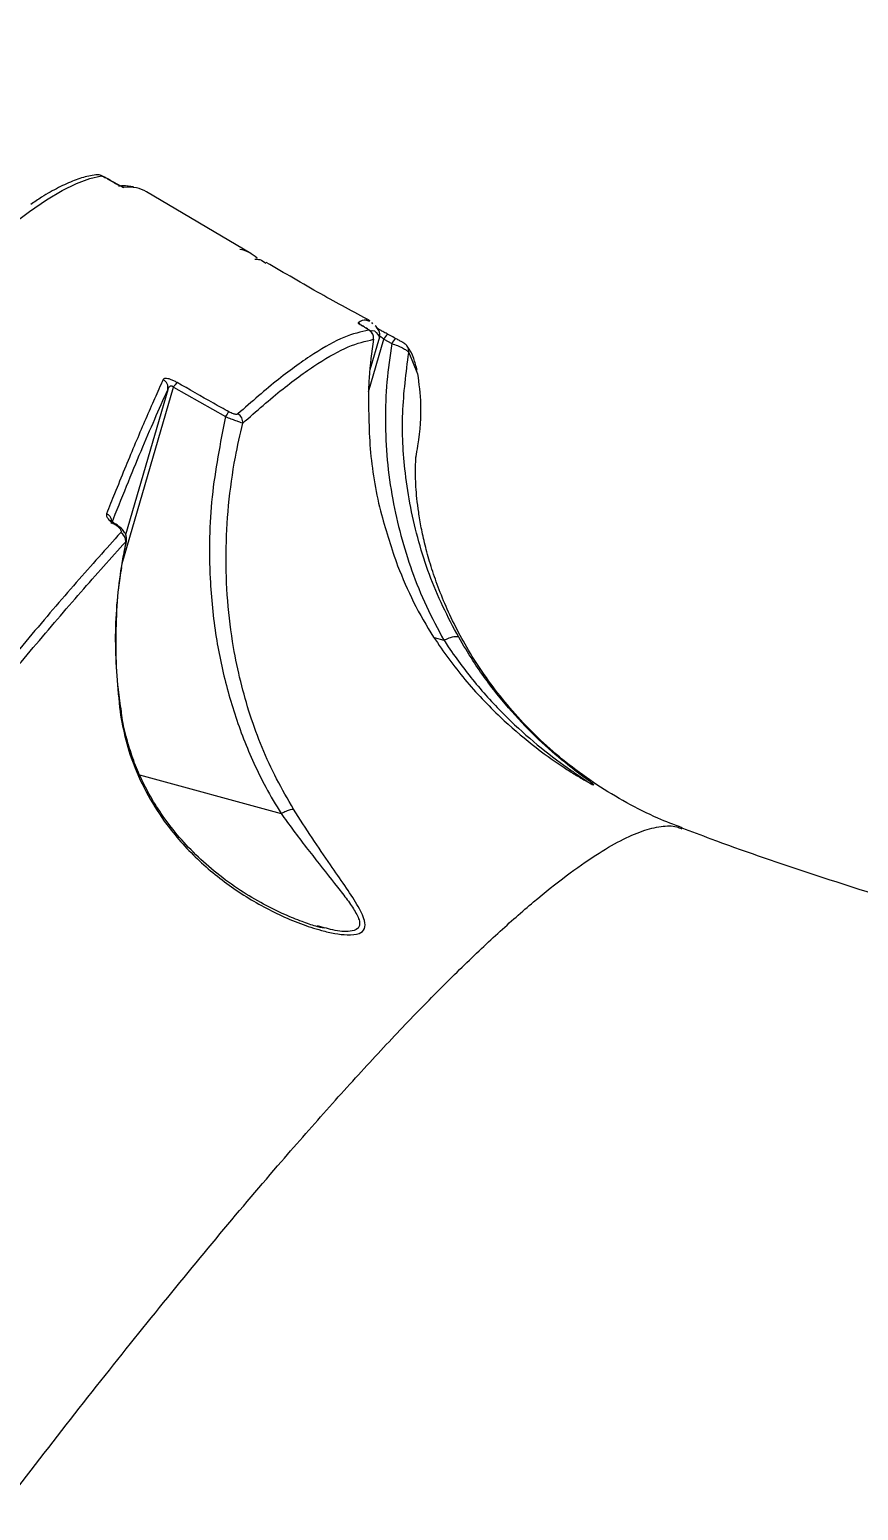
# Model space of a CAD drawing. Header units: millimetres. Extents: x -6328 to 5334, y -5037 to 4112.
# Drawn here: x -1406.1 to -1314.1, y 1187.9 to 1352.2 of the extents above; entities that cross this region are included whole.
import ezdxf

# ---------------------------------------------------------------- set-up
doc = ezdxf.new("R2010")
doc.units = ezdxf.units.MM
for name, color, linetype in [('DIKOM_ОБЪЕКТ', 7, 'Continuous'), ('DIKOM_РАЗМЕР_ЗОНА', 7, 'Continuous'), ('DIKOM_РАЗМЕР_ОБЪЕКТА', 7, 'Continuous')]:
    doc.layers.add(name, color=color, linetype=linetype)
doc.styles.add('style1', font='arial.ttf', dxfattribs={"width": 0.8})
doc.dimstyles.new('1-50', dxfattribs={"dimtxt": 300, "dimasz": 200, "dimexe": 100, "dimexo": 0, "dimgap": 100, "dimtad": 1, "dimtxsty": 'style1', "dimcen": 200, "dimclrd": 7, "dimclre": 7, "dimclrt": 7, "dimadec": 1, "dimazin": 2, "dimtfac": 1, "dimtmove": 0, "dimatfit": 2, "dimfxl": 0, "dimlwd": 25, "dimlwe": 18, "dimarcsym": 0})

# ---------------------------------------------------------------- blocks, each defined once
blk = doc.blocks.new('*D2')
at = {"layer": 'Defpoints', "color": 0, "transparency": 16777216}
for p in [(-5303.77, 2121.42), (-1621.11, 2121.42), (560.33, -2395.62)]:
    blk.add_point(p, dxfattribs=at)
at = {"layer": 'DIKOM_РАЗМЕР_ОБЪЕКТА', "color": 7, "lineweight": 18, "transparency": 16777216}
for p, q in [((-1621.11, 2121.42), (-5403.77, 2121.42)), ((560.33, -2395.62), (-5403.77, -2395.62))]:
    blk.add_line(p, q, dxfattribs=at)
at = {"layer": 'DIKOM_РАЗМЕР_ОБЪЕКТА', "color": 7, "lineweight": 25, "transparency": 16777216}
blk.add_line((-5303.77, -2195.62), (-5303.77, 1921.42), dxfattribs=at)
at = {"layer": 'DIKOM_РАЗМЕР_ОБЪЕКТА', "color": 7, "transparency": 16777216}
for points in [[(-5337.11, 1921.42), (-5270.44, 1921.42), (-5303.77, 2121.42)], [(-5337.11, -2195.62), (-5270.44, -2195.62), (-5303.77, -2395.62)]]:
    blk.add_solid(points, dxfattribs=at)
at = {"layer": 'DIKOM_РАЗМЕР_ОБЪЕКТА', "color": 7, "transparency": 16777216, "insert": (-5556.94, -137.1), "char_height": 300, "attachment_point": 5, "rotation": 90, "style": 'style1'}
blk.add_mtext('4500', dxfattribs=at)
blk = doc.blocks.new('*D3')
at = {"layer": 'Defpoints', "color": 0, "transparency": 16777216}
for p in [(-1814.92, 4111.71), (-5877.98, -3895.62), (33.33, -3895.62)]:
    blk.add_point(p, dxfattribs=at)
at = {"layer": 'DIKOM_РАЗМЕР_ЗОНА', "color": 7, "lineweight": 18, "transparency": 16777216}
for p, q in [((-1814.92, 4111.71), (-5977.98, 4111.71)), ((33.33, -3895.62), (-5977.98, -3895.62))]:
    blk.add_line(p, q, dxfattribs=at)
at = {"layer": 'DIKOM_РАЗМЕР_ЗОНА', "color": 7, "lineweight": 25, "transparency": 16777216}
blk.add_line((-5877.98, 3911.71), (-5877.98, -3695.62), dxfattribs=at)
at = {"layer": 'DIKOM_РАЗМЕР_ЗОНА', "color": 7, "transparency": 16777216}
for points in [[(-5911.31, 3911.71), (-5844.65, 3911.71), (-5877.98, 4111.71)], [(-5911.31, -3695.62), (-5844.65, -3695.62), (-5877.98, -3895.62)]]:
    blk.add_solid(points, dxfattribs=at)
at = {"layer": 'DIKOM_РАЗМЕР_ЗОНА', "color": 7, "transparency": 16777216, "insert": (-6131.15, 108.05), "char_height": 300, "attachment_point": 5, "rotation": 90, "style": 'style1'}
blk.add_mtext('8000', dxfattribs=at)

msp = doc.modelspace()

# ---------------------------------------------------------------- linework, layer by layer
at = {"layer": 'DIKOM_ОБЪЕКТ', "color": 7, "linetype": 'Continuous', "lineweight": 15}
for p, q in [((-1397.099, 1335.501), (-1397.052, 1335.473)), ((-1397.093, 1335.5), (-1397.099, 1335.501)), ((-1397.046, 1335.472), (-1397.093, 1335.5)), ((-1397.046, 1335.472), (-1397.052, 1335.473)), ((-1381.513, 1327.401), (-1393.085, 1334.249)), ((-1368.325, 1319.832), (-1368.627, 1319.954)), ((-1367.972, 1319.597), (-1368.08, 1319.734)), ((-1368.463, 1312.043), (-1366.767, 1317.884)), ((-1367.245, 1318.116), (-1368.295, 1314.499)), ((-1366.767, 1317.884), (-1365.875, 1317.407)), ((-1365.449, 1317.963), (-1365.445, 1317.96)), ((-1364, 1316.396), (-1363.022, 1314.039)), ((-1395.79, 1292.98), (-1390.104, 1312.56)), ((-1390.73, 1312.283), (-1395.404, 1296.19)), ((-1390.104, 1312.56), (-1384.333, 1309.29)), ((-1395.398, 1295.41), (-1395.91, 1292.554)), ((-1395.398, 1295.41), (-1395.359, 1295.492)), ((-1361.186, 1284.781), (-1360.095, 1284.483)), ((-1393.857, 1269.545), (-1378.163, 1265.259)), ((-1343.578, 1268.483), (-1343.462, 1268.459)), ((-1373.372, 1252.591), (-1374.116, 1252.792))]:
    msp.add_line(p, q, dxfattribs=at)
at = {"layer": 'DIKOM_ОБЪЕКТ', "color": 7, "linetype": 'Continuous', "lineweight": 15, "flags": 128}
for points in [[(-1412.543, 1326.737), (-1410.246, 1328.756), (-1408.085, 1330.531), (-1406.063, 1332.06), (-1404.18, 1333.343), (-1402.439, 1334.379), (-1400.84, 1335.167), (-1399.384, 1335.706), (-1398.073, 1335.996)], [(-1395.799, 1334.819), (-1395.777, 1334.812), (-1395.601, 1334.729)], [(-1369.369, 1319.515), (-1369.473, 1319.607), (-1369.614, 1319.699)], [(-1396.475, 1297.35), (-1396.506, 1297.352), (-1396.575, 1297.314)], [(-1395.91, 1292.554), (-1395.852, 1292.541), (-1395.851, 1292.541)]]:
    msp.add_lwpolyline(points, dxfattribs=at)
at = {"layer": 'DIKOM_ОБЪЕКТ', "color": 7, "linetype": 'Continuous', "lineweight": 15}
for centre, radius, start, end in [((-1398.577, 1335.145), 0.989, 59.35296, 97.62817), ((-1395.105, 1329.889), 4.865, 79.3874, 95.84634), ((-1394.876, 1331.192), 3.543, 59.6413, 79.15544), ((-1383.292, 1324.399), 3.488, 45.04131, 80.84029), ((-1368.913, 1318.019), 1.003, 351.71957, 61.8306), ((-1368.205, 1318.381), 0.996, 344.57733, 28.06006), ((-1365.566, 1317.399), 1.295, 126.60838, 158.01639), ((-1364.666, 1316.922), 1.303, 126.93138, 158.13236), ((-1364.982, 1316.544), 0.993, 351.46643, 35.08094), ((-1391.689, 1312.514), 0.986, 346.43107, 63.1278), ((-1388.063, 1311.399), 2.349, 134.15304, 150.35848), ((-1382.2, 1308.123), 2.431, 135.72606, 151.3232), ((-1383.44, 1308.688), 1.028, 353.21915, 61.73415), ((-1397.946, 1297.608), 1.003, 7.66297, 64.98199), ((-1396.439, 1295.504), 1.045, 354.86561, 61.89022)]:
    msp.add_arc(centre, radius, start, end, dxfattribs=at)
for points, knots in [([(-1398.708, 1336.126), (-1398.971, 1336.083), (-1399.736, 1335.957), (-1401.088, 1335.527), (-1402.831, 1334.735), (-1404.441, 1333.843), (-1405.53, 1333.105), (-1405.932, 1332.833)], [0, 0, 0, 0, 0.1259391, 0.3663589, 0.6107184, 0.8562321, 1, 1, 1, 1]), ([(-1397.093, 1335.5), (-1397.093, 1335.5), (-1397.212, 1335.572), (-1397.473, 1335.719), (-1397.837, 1335.913), (-1398.078, 1336.028), (-1398.298, 1336.104), (-1398.515, 1336.144), (-1398.651, 1336.127), (-1398.716, 1336.119)], [0, 0, 0, 0, 0.0000598, 0.2086434, 0.4221476, 0.6623095, 0.7977994, 0.9033027, 1, 1, 1, 1]), ([(-1398.073, 1335.996), (-1398.051, 1335.992), (-1398.007, 1335.985), (-1397.825, 1335.901), (-1397.582, 1335.775), (-1397.326, 1335.633), (-1397.164, 1335.539), (-1397.099, 1335.501)], [0, 0, 0, 0, 0.2142855, 0.4284468, 0.6429085, 0.8577318, 1, 1, 1, 1]), ([(-1397.052, 1335.473), (-1396.957, 1335.417), (-1396.716, 1335.276), (-1396.334, 1335.064), (-1395.97, 1334.875), (-1395.699, 1334.749), (-1395.633, 1334.736), (-1395.601, 1334.729)], [0, 0, 0, 0, 0.1407799, 0.3552888, 0.5700297, 0.7849624, 1, 1, 1, 1]), ([(-1395.847, 1334.829), (-1395.849, 1334.829), (-1395.853, 1334.831), (-1395.925, 1334.862), (-1396.081, 1334.937), (-1396.363, 1335.083), (-1396.71, 1335.275), (-1396.946, 1335.414), (-1397.044, 1335.472)], [0, 0, 0, 0, 0.0617396, 0.1735337, 0.3335653, 0.5572139, 0.8164523, 1, 1, 1, 1]), ([(-1394.523, 1334.789), (-1394.92, 1334.844), (-1395.461, 1334.918), (-1396.04, 1334.875), (-1396.194, 1334.863)], [0, 0, 0, 0, 0.732928, 1, 1, 1, 1]), ([(-1381.073, 1326.762), (-1380.882, 1326.758), (-1380.394, 1326.747), (-1380.059, 1326.477), (-1379.856, 1326.312)], [0, 0, 0, 0, 0.3918013, 1, 1, 1, 1]), ([(-1368.275, 1319.924), (-1370.106, 1320.907), (-1373.995, 1322.995), (-1377.792, 1325.226), (-1379.801, 1326.406)], [0, 0, 0, 0, 0.4709205, 1, 1, 1, 1]), ([(-1368.627, 1319.954), (-1368.673, 1319.976), (-1368.943, 1320.106), (-1369.309, 1319.884), (-1369.614, 1319.699)], [0, 0, 0, 0, 0.1681204, 1, 1, 1, 1]), ([(-1369.614, 1319.699), (-1369.609, 1319.684), (-1369.6, 1319.656), (-1369.398, 1319.516), (-1369.15, 1319.364), (-1368.971, 1319.261), (-1368.92, 1319.232)], [0, 0, 0, 0, 0.2927456, 0.5849547, 0.8819745, 1, 1, 1, 1]), ([(-1368.953, 1319.256), (-1369.021, 1319.295), (-1369.189, 1319.391), (-1369.329, 1319.48), (-1369.405, 1319.533), (-1369.404, 1319.533), (-1369.404, 1319.533)], [0, 0, 0, 0, 0.2727353, 0.6743337, 0.9001828, 1, 1, 1, 1]), ([(-1367.917, 1317.875), (-1367.911, 1317.893), (-1367.876, 1318.004), (-1367.906, 1318.21), (-1367.979, 1318.448), (-1368.09, 1318.63), (-1368.205, 1318.759), (-1368.312, 1318.852), (-1368.476, 1318.972), (-1368.667, 1319.091), (-1368.885, 1319.213), (-1368.936, 1319.242)], [0, 0, 0, 0, 0.0264375, 0.1636665, 0.2795986, 0.3796681, 0.4651037, 0.5399208, 0.6319663, 0.9139954, 1, 1, 1, 1]), ([(-1368.92, 1319.232), (-1368.864, 1319.199), (-1368.721, 1319.117), (-1368.55, 1319.01), (-1368.431, 1318.924), (-1368.437, 1318.91), (-1368.439, 1318.903)], [0, 0, 0, 0, 0.1835847, 0.4626543, 0.7309792, 1, 1, 1, 1]), ([(-1367.339, 1318.845), (-1367.356, 1318.89), (-1367.437, 1319.1), (-1367.588, 1319.252), (-1367.706, 1319.371)], [0, 0, 0, 0, 0.2131209, 1, 1, 1, 1]), ([(-1368.439, 1318.903), (-1369.317, 1318.697), (-1371.075, 1318.283), (-1374.455, 1316.39), (-1378.338, 1313.635), (-1381.413, 1310.942), (-1382.953, 1309.593)], [0, 0, 0, 0, 0.2482766, 0.4972325, 0.7482654, 1, 1, 1, 1]), ([(-1382.42, 1308.567), (-1380.902, 1309.897), (-1377.861, 1312.561), (-1373.99, 1315.32), (-1370.587, 1317.241), (-1368.81, 1317.663), (-1367.92, 1317.874)], [0, 0, 0, 0, 0.248276, 0.4972311, 0.7482642, 1, 1, 1, 1]), ([(-1367.92, 1317.874), (-1368.11, 1316.456), (-1368.366, 1314.557), (-1368.446, 1312.639), (-1368.467, 1312.154)], [0, 0, 0, 0, 0.7468213, 1, 1, 1, 1]), ([(-1368.243, 1318.789), (-1368.176, 1318.812), (-1367.742, 1318.958), (-1367.472, 1318.502), (-1367.245, 1318.116)], [0, 0, 0, 0, 0.1559521, 1, 1, 1, 1]), ([(-1366.339, 1318.439), (-1366.358, 1318.45), (-1366.534, 1318.543), (-1366.857, 1318.722), (-1367.23, 1318.935), (-1367.456, 1319.071), (-1367.563, 1319.14), (-1367.568, 1319.144), (-1367.57, 1319.145)], [0, 0, 0, 0, 0.0350572, 0.3144019, 0.5538647, 0.7740779, 0.9270551, 1, 1, 1, 1]), ([(-1367.245, 1318.116), (-1367.234, 1318.135), (-1367.212, 1318.171), (-1367.14, 1318.175), (-1367.069, 1318.147), (-1367.002, 1318.107), (-1366.948, 1318.066), (-1366.86, 1317.989), (-1366.808, 1317.93), (-1366.767, 1317.884)], [0, 0, 0, 0, 0.2066905, 0.4049144, 0.539591, 0.5905767, 0.7294276, 0.7856582, 1, 1, 1, 1]), ([(-1365.448, 1317.964), (-1365.656, 1318.074), (-1365.953, 1318.231), (-1366.249, 1318.392), (-1366.338, 1318.44)], [0, 0, 0, 0, 0.7000131, 1, 1, 1, 1]), ([(-1364.173, 1317.113), (-1364.185, 1317.132), (-1364.226, 1317.197), (-1364.309, 1317.277), (-1364.396, 1317.351), (-1364.498, 1317.424), (-1364.645, 1317.516), (-1364.922, 1317.677), (-1365.223, 1317.843), (-1365.4, 1317.937), (-1365.455, 1317.966)], [0, 0, 0, 0, 0.0370692, 0.1255069, 0.1941886, 0.2711117, 0.4477691, 0.6726137, 0.8990487, 1, 1, 1, 1]), ([(-1365.875, 1317.407), (-1366.08, 1315.994), (-1366.489, 1313.169), (-1366.642, 1308.842), (-1366.44, 1304.476), (-1365.671, 1298.856), (-1364.196, 1293.411), (-1362.106, 1288.239), (-1360.765, 1285.735), (-1360.095, 1284.483)], [0, 0, 0, 0, 0.1264502, 0.2528995, 0.3828691, 0.5128364, 0.7531096, 0.8765564, 1, 1, 1, 1]), ([(-1365.875, 1317.407), (-1365.663, 1317.33), (-1365.238, 1317.176), (-1364.672, 1316.917), (-1364.25, 1316.675), (-1364.04, 1316.5), (-1364.01, 1316.424), (-1364, 1316.396)], [0, 0, 0, 0, 0.222342, 0.4448388, 0.663826, 0.8806416, 1, 1, 1, 1]), ([(-1358.449, 1284.825), (-1359.054, 1285.955), (-1360.873, 1289.348), (-1363.088, 1295.423), (-1364.502, 1302.655), (-1364.853, 1309.73), (-1364.286, 1314.161), (-1364, 1316.396)], [0, 0, 0, 0, 0.1161126, 0.348861, 0.5873476, 0.791863, 1, 1, 1, 1]), ([(-1363.061, 1314.434), (-1363.182, 1314.885), (-1363.441, 1315.852), (-1363.833, 1316.71), (-1364.15, 1317.071), (-1364.165, 1317.089)], [0, 0, 0, 0, 0.4529761, 0.9733986, 1, 1, 1, 1]), ([(-1391.243, 1313.394), (-1391.321, 1313.223), (-1391.71, 1312.369), (-1392.748, 1310.042), (-1394.437, 1306.108), (-1396.164, 1301.913), (-1397.222, 1299.265), (-1397.521, 1298.517)], [0, 0, 0, 0, 0.041373, 0.2068721, 0.5379152, 0.8694376, 1, 1, 1, 1]), ([(-1389.699, 1313.084), (-1389.821, 1313.151), (-1390.066, 1313.284), (-1390.434, 1313.43), (-1390.755, 1313.514), (-1391.017, 1313.532), (-1391.18, 1313.487), (-1391.225, 1313.421), (-1391.243, 1313.394)], [0, 0, 0, 0, 0.1643483, 0.3291558, 0.4897496, 0.6616056, 0.8613755, 1, 1, 1, 1]), ([(-1390.73, 1312.283), (-1390.713, 1312.331), (-1390.672, 1312.444), (-1390.586, 1312.585), (-1390.483, 1312.678), (-1390.397, 1312.709), (-1390.335, 1312.714), (-1390.275, 1312.702), (-1390.211, 1312.67), (-1390.152, 1312.622), (-1390.121, 1312.582), (-1390.104, 1312.56)], [0, 0, 0, 0, 0.1852103, 0.430553, 0.6101927, 0.6934474, 0.7464432, 0.8083612, 0.8667602, 0.9298869, 1, 1, 1, 1]), ([(-1383.941, 1309.82), (-1384.518, 1310.142), (-1386.446, 1311.217), (-1388.359, 1312.315), (-1389.699, 1313.084)], [0, 0, 0, 0, 0.2996336, 1, 1, 1, 1]), ([(-1363.022, 1314.039), (-1362.875, 1312.952), (-1362.581, 1310.769), (-1362.734, 1307.535), (-1363.159, 1305.195), (-1363.239, 1304.756)], [0, 0, 0, 0, 0.4459973, 0.8960966, 1, 1, 1, 1]), ([(-1396.972, 1297.43), (-1395.852, 1300.217), (-1393.61, 1305.801), (-1391.691, 1310.12), (-1390.73, 1312.283)], [0, 0, 0, 0, 0.4991777, 1, 1, 1, 1]), ([(-1368.467, 1312.154), (-1368.45, 1309.869), (-1368.415, 1305.255), (-1367.265, 1298.718), (-1365.878, 1294.63), (-1365.24, 1292.748)], [0, 0, 0, 0, 0.3460024, 0.6987424, 1, 1, 1, 1]), ([(-1382.953, 1309.593), (-1382.957, 1309.59), (-1382.986, 1309.566), (-1383.067, 1309.54), (-1383.237, 1309.548), (-1383.448, 1309.599), (-1383.694, 1309.691), (-1383.858, 1309.777), (-1383.941, 1309.82)], [0, 0, 0, 0, 0.0354367, 0.2573494, 0.4482198, 0.6281255, 0.814367, 1, 1, 1, 1]), ([(-1384.333, 1309.29), (-1384.912, 1306.332), (-1386.071, 1300.416), (-1386.22, 1292.171), (-1385.504, 1285.055), (-1384.237, 1279.088), (-1382.412, 1273.513), (-1380.335, 1268.894), (-1378.743, 1266.23), (-1378.163, 1265.259)], [0, 0, 0, 0, 0.1992546, 0.3984553, 0.5429345, 0.6708094, 0.7989894, 0.9267419, 1, 1, 1, 1]), ([(-1384.333, 1309.29), (-1384.134, 1309.214), (-1383.736, 1309.061), (-1383.186, 1308.853), (-1382.75, 1308.689), (-1382.51, 1308.6), (-1382.442, 1308.575), (-1382.42, 1308.567)], [0, 0, 0, 0, 0.2221397, 0.4443997, 0.6650807, 0.8922434, 1, 1, 1, 1]), ([(-1376.764, 1265.749), (-1377.411, 1266.856), (-1379.357, 1270.183), (-1381.769, 1276.173), (-1383.413, 1282.855), (-1384.156, 1288.882), (-1384.335, 1294.152), (-1384.044, 1299.47), (-1383.388, 1304.297), (-1382.705, 1307.307), (-1382.42, 1308.567)], [0, 0, 0, 0, 0.0853506, 0.2564127, 0.4312509, 0.5493189, 0.6682537, 0.7897172, 0.9119754, 1, 1, 1, 1]), ([(-1333.671, 1263.678), (-1334.568, 1264.019), (-1336.662, 1264.813), (-1339.834, 1266.418), (-1343.136, 1268.404), (-1346.221, 1270.635), (-1349.06, 1273.057), (-1351.627, 1275.626), (-1353.907, 1278.29), (-1355.893, 1280.998), (-1357.588, 1283.695), (-1359.003, 1286.334), (-1360.157, 1288.871), (-1361.077, 1291.274), (-1361.789, 1293.517), (-1362.323, 1295.581), (-1362.708, 1297.455), (-1362.969, 1299.13), (-1363.133, 1300.606), (-1363.219, 1301.851), (-1363.253, 1302.999), (-1363.242, 1303.898), (-1363.212, 1304.526), (-1363.18, 1304.901), (-1363.176, 1304.937), (-1363.174, 1304.954)], [0, 0, 0, 0, 0.0333547, 0.0777973, 0.1219218, 0.1656641, 0.2089729, 0.2518181, 0.2941674, 0.3359898, 0.3772689, 0.4180255, 0.4583398, 0.4983642, 0.5383235, 0.578448, 0.619021, 0.6603923, 0.7029317, 0.7470185, 0.7931066, 0.8455654, 0.8953271, 0.948168, 1, 1, 1, 1]), ([(-1397.521, 1298.517), (-1397.532, 1298.435), (-1397.553, 1298.271), (-1397.351, 1297.94), (-1397.021, 1297.605), (-1396.714, 1297.405), (-1396.575, 1297.314)], [0, 0, 0, 0, 0.259147, 0.5177259, 0.7812197, 1, 1, 1, 1]), ([(-1395.947, 1296.425), (-1397.569, 1294.621), (-1400.816, 1291.008), (-1406.1, 1284.827), (-1411.661, 1278.133), (-1415.628, 1273.176), (-1417.614, 1270.696)], [0, 0, 0, 0, 0.2489043, 0.4982428, 0.7488998, 1, 1, 1, 1]), ([(-1396.471, 1297.352), (-1396.524, 1297.383), (-1396.669, 1297.469), (-1396.841, 1297.611), (-1396.96, 1297.732), (-1396.997, 1297.793), (-1396.991, 1297.781), (-1396.99, 1297.779)], [0, 0, 0, 0, 0.1687149, 0.4586977, 0.7175125, 0.9504552, 1, 1, 1, 1]), ([(-1396.575, 1297.314), (-1396.535, 1297.29), (-1396.378, 1297.193), (-1396.144, 1297.003), (-1395.956, 1296.771), (-1395.875, 1296.564), (-1395.923, 1296.472), (-1395.947, 1296.425)], [0, 0, 0, 0, 0.0798579, 0.3181423, 0.555587, 0.7774025, 1, 1, 1, 1]), ([(-1395.35, 1295.494), (-1395.333, 1295.561), (-1395.281, 1295.758), (-1395.347, 1296.101), (-1395.524, 1296.503), (-1395.87, 1296.936), (-1396.256, 1297.198), (-1396.475, 1297.348)], [0, 0, 0, 0, 0.0862109, 0.2563709, 0.4369597, 0.6795752, 1, 1, 1, 1]), ([(-1417.039, 1269.71), (-1415.073, 1272.166), (-1411.138, 1277.082), (-1405.597, 1283.756), (-1400.3, 1289.956), (-1397.033, 1293.591), (-1395.398, 1295.41)], [0, 0, 0, 0, 0.2489044, 0.4982428, 0.7488997, 1, 1, 1, 1]), ([(-1395.859, 1292.542), (-1395.812, 1292.858), (-1395.665, 1293.844), (-1395.445, 1294.817), (-1395.296, 1295.479)], [0, 0, 0, 0, 0.3199529, 1, 1, 1, 1]), ([(-1395.91, 1292.554), (-1395.926, 1292.443), (-1396.326, 1289.772), (-1396.789, 1284.417), (-1396.282, 1279.203), (-1396.026, 1276.571)], [0, 0, 0, 0, 0.0209683, 0.5055777, 1, 1, 1, 1]), ([(-1395.871, 1276.579), (-1395.994, 1277.394), (-1396.318, 1279.555), (-1396.503, 1283.115), (-1396.434, 1287.234), (-1396.2, 1290.388), (-1395.897, 1292.145), (-1395.829, 1292.537)], [0, 0, 0, 0, 0.1541611, 0.4091659, 0.6662193, 0.9256402, 1, 1, 1, 1]), ([(-1365.24, 1292.748), (-1364.672, 1291.388), (-1363.519, 1288.626), (-1361.016, 1284.341), (-1357.801, 1279.993), (-1354.062, 1276.061), (-1350.296, 1272.827), (-1347.453, 1270.791), (-1345.498, 1269.546), (-1344.403, 1268.897), (-1343.637, 1268.475), (-1343.59, 1268.481), (-1343.578, 1268.483)], [0, 0, 0, 0, 0.1123644, 0.2281791, 0.3841744, 0.5445139, 0.6806403, 0.8192712, 0.871549, 0.9246994, 0.9795073, 1, 1, 1, 1]), ([(-1360.086, 1284.483), (-1359.889, 1284.574), (-1359.496, 1284.755), (-1358.986, 1284.903), (-1358.641, 1284.93), (-1358.495, 1284.879), (-1358.457, 1284.835), (-1358.449, 1284.825)], [0, 0, 0, 0, 0.2525263, 0.5050525, 0.7575792, 0.9487027, 1, 1, 1, 1]), ([(-1343.462, 1268.459), (-1343.565, 1268.544), (-1343.763, 1268.709), (-1344.502, 1269.246), (-1345.862, 1270.261), (-1348.126, 1272.076), (-1351.11, 1274.894), (-1354.088, 1278.266), (-1356.555, 1281.628), (-1357.932, 1283.952), (-1358.449, 1284.825)], [0, 0, 0, 0, 0.0647114, 0.1250891, 0.1869545, 0.3565016, 0.5307495, 0.7090673, 0.8907023, 1, 1, 1, 1]), ([(-1360.095, 1284.483), (-1360.093, 1284.482), (-1360.091, 1284.482), (-1360.088, 1284.482), (-1360.086, 1284.483), (-1360.086, 1284.483)], [0, 0, 0, 0, 0.4487281, 0.8175997, 1, 1, 1, 1]), ([(-1360.086, 1284.483), (-1360.085, 1284.482), (-1359.928, 1284.239), (-1358.797, 1282.526), (-1356.522, 1279.508), (-1353.169, 1275.894), (-1349.71, 1272.796), (-1347.076, 1270.808), (-1345.378, 1269.635), (-1344.546, 1269.074), (-1344.034, 1268.734), (-1344.046, 1268.717), (-1344.048, 1268.714)], [0, 0, 0, 0, 0.0001405, 0.0315413, 0.2248242, 0.4222809, 0.6079603, 0.7972451, 0.8600327, 0.9239312, 0.9864313, 1, 1, 1, 1]), ([(-1395.934, 1276.571), (-1395.927, 1276.574), (-1395.915, 1276.579), (-1395.974, 1276.575), (-1396.013, 1276.572), (-1396.026, 1276.571)], [0, 0, 0, 0, 0.4576309, 0.8254427, 1, 1, 1, 1]), ([(-1396.026, 1276.571), (-1395.838, 1275.511), (-1395.455, 1273.357), (-1394.332, 1270.057), (-1392.724, 1266.753), (-1390.29, 1263.148), (-1387.012, 1259.632), (-1382.87, 1256.43), (-1379.112, 1254.325), (-1376.008, 1253.011), (-1373.935, 1252.332), (-1372.185, 1251.929), (-1370.704, 1251.748), (-1369.468, 1251.859), (-1368.803, 1252.429), (-1368.839, 1253.513), (-1369.683, 1255.157), (-1371.077, 1257.252), (-1372.789, 1259.707), (-1374.721, 1262.518), (-1376.08, 1264.667), (-1376.764, 1265.749)], [0, 0, 0, 0, 0.0474451, 0.0964702, 0.1556877, 0.216598, 0.3039698, 0.3937355, 0.4858705, 0.5327862, 0.5800234, 0.6111504, 0.6426532, 0.679812, 0.7100501, 0.7403112, 0.7862717, 0.833655, 0.8820825, 0.9406757, 1, 1, 1, 1]), ([(-1373.394, 1252.528), (-1373.689, 1252.596), (-1374.459, 1252.776), (-1375.934, 1253.285), (-1377.9, 1254.096), (-1380.194, 1255.223), (-1382.726, 1256.72), (-1385.254, 1258.54), (-1387.604, 1260.606), (-1389.674, 1262.824), (-1391.393, 1265.084), (-1392.779, 1267.311), (-1393.86, 1269.47), (-1394.721, 1271.626), (-1395.381, 1273.851), (-1395.771, 1275.507), (-1395.876, 1276.438), (-1395.891, 1276.575)], [0, 0, 0, 0, 0.0339267, 0.0884491, 0.1535951, 0.2354819, 0.3266342, 0.4228598, 0.513865, 0.5996935, 0.6809785, 0.7494138, 0.8126429, 0.8725656, 0.9293361, 0.98955, 1, 1, 1, 1]), ([(-1378.163, 1265.259), (-1378.162, 1265.259), (-1378.159, 1265.258), (-1378.156, 1265.258), (-1378.154, 1265.259), (-1378.154, 1265.259)], [0, 0, 0, 0, 0.4277077, 0.7852763, 1, 1, 1, 1]), ([(-1378.154, 1265.259), (-1377.962, 1265.358), (-1377.578, 1265.555), (-1377.125, 1265.708), (-1376.876, 1265.75), (-1376.783, 1265.749), (-1376.764, 1265.749)], [0, 0, 0, 0, 0.341374, 0.682748, 0.9340728, 1, 1, 1, 1]), ([(-1378.154, 1265.259), (-1378.153, 1265.258), (-1377.942, 1264.96), (-1376.788, 1263.347), (-1374.638, 1260.541), (-1372.364, 1257.698), (-1370.788, 1255.676), (-1369.868, 1254.335), (-1369.351, 1253.215), (-1369.483, 1252.676), (-1369.832, 1252.336), (-1370.627, 1252.109), (-1371.993, 1252.191), (-1373.055, 1252.499), (-1373.372, 1252.591)], [0, 0, 0, 0, 0.0001764, 0.0439569, 0.2398049, 0.4353468, 0.5193148, 0.6030071, 0.690822, 0.7562604, 0.7639058, 0.8372605, 0.9513362, 1, 1, 1, 1]), ([(-1407.366, 1190.49), (-1404.75, 1193.874), (-1399.51, 1200.651), (-1392.04, 1210.004), (-1384.871, 1218.741), (-1378.455, 1226.303), (-1372.736, 1232.818), (-1367.66, 1238.398), (-1362.842, 1243.479), (-1358.302, 1248.039), (-1354.04, 1252.074), (-1350.087, 1255.551), (-1346.457, 1258.451), (-1343.247, 1260.702), (-1340.447, 1262.337), (-1338.028, 1263.403), (-1335.959, 1263.899), (-1334.536, 1263.924), (-1333.889, 1263.653), (-1333.707, 1263.577)], [0, 0, 0, 0, 0.0694602, 0.1390908, 0.2090669, 0.2792179, 0.3371459, 0.3952748, 0.4535049, 0.5124762, 0.571554, 0.6313927, 0.6913439, 0.7515225, 0.8078818, 0.8642409, 0.9209888, 0.9777366, 1, 1, 1, 1]), ([(-1260.939, 1243.805), (-1262.579, 1244.088), (-1267.897, 1245.005), (-1276.828, 1246.87), (-1287.727, 1249.384), (-1298.546, 1252.208), (-1309.284, 1255.309), (-1319.923, 1258.718), (-1328.058, 1261.502), (-1332.605, 1263.24), (-1333.679, 1263.65)], [0, 0, 0, 0, 0.0659689, 0.2138575, 0.361795, 0.5097883, 0.6578445, 0.8059703, 0.9541726, 1, 1, 1, 1])]:
    msp.add_open_spline(points, degree=3, knots=knots, dxfattribs=at)

# ---------------------------------------------------------------- dimensions: what is measured, and where the dimension line sits
at = {"layer": 'DIKOM_РАЗМЕР_ЗОНА'}
dim = msp.add_linear_dim(base=(-5877.98, -3895.616), p1=(-1814.925, 4111.709), p2=(33.33, -3895.616), angle=90, text='8000', dimstyle='1-50', dxfattribs=at)
dim.commit()
dim.dimension.update_dxf_attribs({"geometry": '*D3', "text_midpoint": (-5877.98, 108.046), "dimtype": 160})
at = {"layer": 'DIKOM_РАЗМЕР_ОБЪЕКТА'}
dim = msp.add_linear_dim(base=(-5303.773, 2121.419), p1=(560.33, -2395.616), p2=(-1621.109, 2121.419), angle=90, text='4500', dimstyle='1-50', dxfattribs=at)
dim.commit()
dim.dimension.update_dxf_attribs({"geometry": '*D2', "text_midpoint": (-5303.773, -137.099), "dimtype": 160})

doc.saveas('drawing.dxf')
